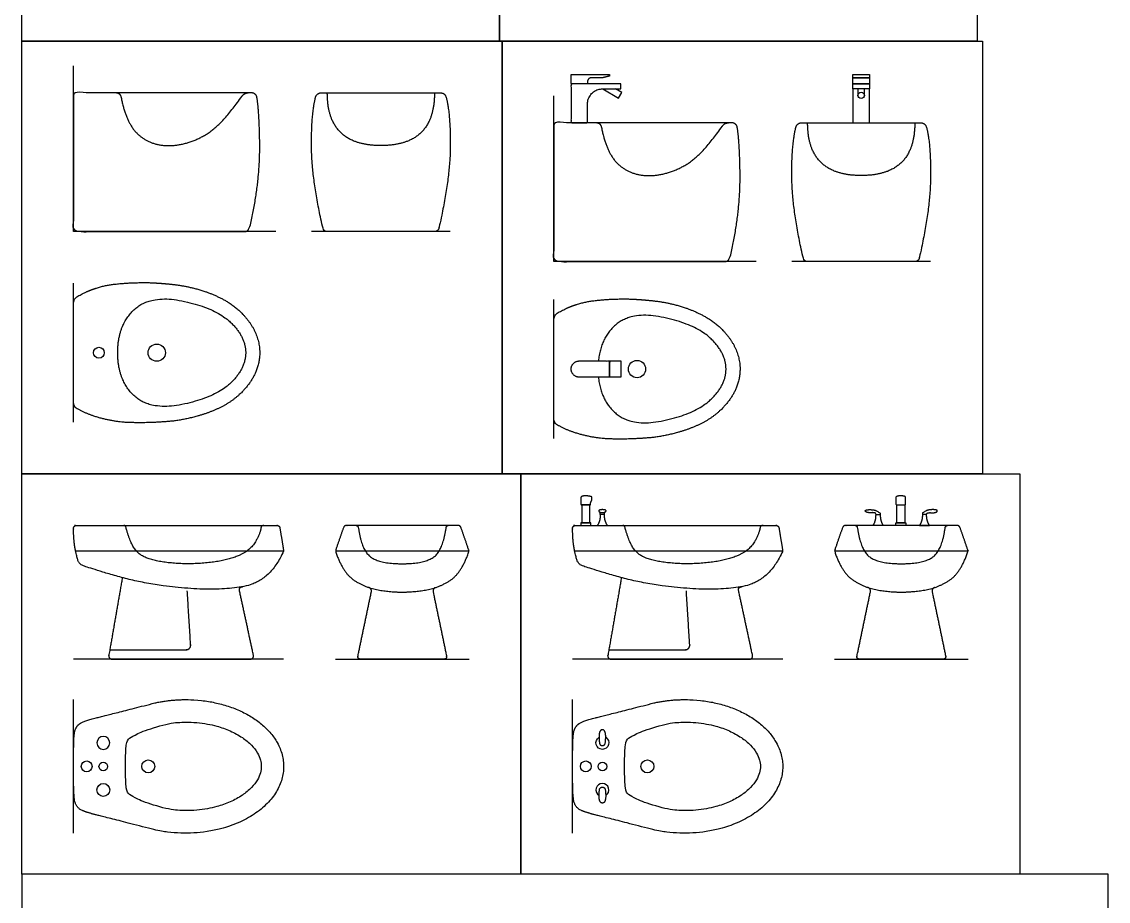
# Model space of a CAD drawing. Header units: millimetres. Extents: x 0.1 to 49.6, y 0.1 to 12.5.
# Drawn here: x 0.077 to 3.278, y 5.042 to 7.634 of the extents above; entities that cross this region are included whole.
import ezdxf

# ---------------------------------------------------------------- set-up
doc = ezdxf.new("R2010")
doc.units = ezdxf.units.MM
for name, color, linetype, true_color in [('AG-DETAILS', 7, 'Continuous', 0x66ffff), ('AG-DETAILS-DIAGRAM', 7, 'Continuous', 0xccff66), ('AG-DIAGRAM', 7, 'Continuous', 0xfecc66), ('AG-FIXTURE', 7, 'Continuous', 0x66ccff), ('X-VPRT', 6, 'Continuous', 0xff00ff)]:
    doc.layers.add(name, color=color, linetype=linetype, true_color=true_color)

msp = doc.modelspace()

# ---------------------------------------------------------------- linework, layer by layer
at = {"layer": 'AG-DETAILS'}
for centre, radius in [((0.3045, 6.6584), 0.0159), ((0.4748, 6.6584), 0.0254), ((1.8895, 6.6102), 0.0254), ((0.2684, 5.4393), 0.0159), ((0.3174, 5.4393), 0.0127), ((0.4499, 5.4393), 0.0191), ((1.9199, 5.4393), 0.0191), ((0.3174, 5.3699), 0.0191)]:
    msp.add_circle(centre, radius, dxfattribs=at)
at = {"layer": 'AG-DETAILS', "extrusion": (0, 0, -1)}
msp.add_circle((-0.3174, 5.5086), 0.0191, dxfattribs=at)
at = {"layer": 'AG-DETAILS-DIAGRAM'}
for points in [[(0.3563, 7.4242), (0.3674, 7.4242), (0.3702, 7.409)], [(0.725, 7.4131), (0.7327, 7.4242), (0.7441, 7.4242)], [(1.7711, 7.3359), (1.7822, 7.3359), (1.785, 7.3206)], [(2.1398, 7.3247), (2.1474, 7.3359), (2.1588, 7.3359)]]:
    msp.add_open_spline(points, degree=2, dxfattribs=at)
for points, knots in [([(0.3699, 7.4103), (0.3855, 7.3316), (0.4596, 7.2674), (0.5653, 7.27), (0.6642, 7.3266), (0.7254, 7.4136)], [0.035359, 0.035359, 0.035359, 0.443909, 0.887818, 1.331727, 1.750661, 1.750661, 1.750661]), ([(1.2928, 7.4242), (1.2928, 7.3455), (1.2139, 7.2688), (1.135, 7.2688), (1.0561, 7.2688), (0.9772, 7.3455), (0.9772, 7.4242)], [-0.965157, -0.965157, -0.965157, -0.482579, 0, 0, 0.482579, 0.965157, 0.965157, 0.965157]), ([(2.7076, 7.3359), (2.7076, 7.2571), (2.6287, 7.1805), (2.5498, 7.1805), (2.4709, 7.1805), (2.392, 7.2571), (2.392, 7.3359)], [-0.965157, -0.965157, -0.965157, -0.482579, 0, 0, 0.482579, 0.965157, 0.965157, 0.965157]), ([(1.7847, 7.3219), (1.8003, 7.2433), (1.8744, 7.179), (1.9801, 7.1816), (2.079, 7.2382), (2.1401, 7.3253)], [0.035359, 0.035359, 0.035359, 0.443909, 0.887818, 1.331727, 1.750661, 1.750661, 1.750661]), ([(0.7905, 6.1492), (0.7823, 6.1492), (0.7817, 6.1415), (0.7792, 6.1248), (0.7498, 6.074), (0.676, 6.0438), (0.5571, 6.0334), (0.4441, 6.0478), (0.3988, 6.0869), (0.3838, 6.1444), (0.3826, 6.1492), (0.378, 6.1492)], [-1.711036, -1.711036, -1.711036, -1.665327, -1.665327, -1.434071, -1.147229, -0.860387, -0.573545, -0.286702, -0.011018, -0.011018, 0.020215, 0.020215, 0.020215]), ([(1.0622, 6.1492), (1.0676, 6.1492), (1.069, 6.1406), (1.0779, 6.0778), (1.1297, 6.0365), (1.1979, 6.0365), (1.266, 6.0365), (1.3178, 6.0778), (1.3268, 6.1406), (1.3281, 6.1492), (1.3336, 6.1492)], [-0.04922, -0.04922, -0.04922, -0.001828, -0.001828, 0.246925, 0.512296, 0.512296, 0.777667, 1.026421, 1.026421, 1.073813, 1.073813, 1.073813]), ([(2.2606, 6.1492), (2.2523, 6.1492), (2.2517, 6.1415), (2.2492, 6.1248), (2.2198, 6.074), (2.146, 6.0438), (2.0271, 6.0334), (1.9142, 6.0478), (1.8688, 6.0869), (1.8538, 6.1444), (1.8526, 6.1492), (1.848, 6.1492)], [-1.711036, -1.711036, -1.711036, -1.665327, -1.665327, -1.434071, -1.147229, -0.860387, -0.573545, -0.286702, -0.011018, -0.011018, 0.020215, 0.020215, 0.020215]), ([(2.5322, 6.1492), (2.5376, 6.1492), (2.539, 6.1406), (2.548, 6.0778), (2.5998, 6.0365), (2.6679, 6.0365), (2.7361, 6.0365), (2.7878, 6.0778), (2.7968, 6.1406), (2.7982, 6.1492), (2.8036, 6.1492)], [-0.04922, -0.04922, -0.04922, -0.001828, -0.001828, 0.246925, 0.512296, 0.512296, 0.777667, 1.026421, 1.026421, 1.073813, 1.073813, 1.073813])]:
    msp.add_open_spline(points, degree=2, knots=knots, dxfattribs=at)
at = {"layer": 'AG-DIAGRAM'}
for points in [[(0.8256, 7.0153), (0.2295, 7.0153), (0.2295, 7.504)], [(2.2404, 6.9269), (1.6443, 6.9269), (1.6443, 7.4157)], [(1.3395, 7.0153), (0.9305, 7.0153)], [(2.7543, 6.9269), (2.3453, 6.9269)], [(0.2295, 6.454), (0.2295, 6.8629)], [(1.6443, 6.4057), (1.6443, 6.8147)], [(0.8486, 5.7555), (0.2295, 5.7555)], [(1.001, 5.7555), (1.3947, 5.7555)], [(2.3187, 5.7555), (1.6995, 5.7555)], [(2.4711, 5.7555), (2.8648, 5.7555)], [(0.2295, 5.2424), (0.2295, 5.6361)], [(1.6995, 5.2424), (1.6995, 5.6361)]]:
    msp.add_lwpolyline(points, dxfattribs=at)
at = {"layer": 'AG-FIXTURE'}
for points in [[(2.5255, 7.4689), (2.5255, 7.4785), (2.5741, 7.4785), (2.5741, 7.4689)], [(2.5255, 7.4689), (2.5741, 7.4689), (2.5741, 7.4509), (2.5255, 7.4509)], [(2.5255, 7.4361), (2.5255, 7.4509), (2.5741, 7.4509), (2.5741, 7.4361)], [(2.5255, 7.3359), (2.5741, 7.3359), (2.5741, 7.4361), (2.5255, 7.4361)], [(1.7267, 6.1569), (1.7502, 6.1569), (1.7502, 6.2103), (1.7267, 6.2103)], [(2.6779, 6.1569), (2.6544, 6.1569), (2.6544, 6.2103), (2.6779, 6.2103)], [(1.7235, 6.1492), (1.7534, 6.1492), (1.7534, 6.1569), (1.7235, 6.1569)], [(2.6811, 6.1492), (2.6513, 6.1492), (2.6513, 6.1569), (2.6811, 6.1569)]]:
    msp.add_lwpolyline(points, close=True, dxfattribs=at)
for points in [[(1.7886, 7.4361), (1.8345, 7.4086), (1.8443, 7.425), (1.8257, 7.4361)], [(2.5593, 7.4168), (2.5593, 7.4361), (2.5403, 7.4361), (2.5403, 7.4168)], [(1.7812, 6.1812), (1.7812, 6.1882)], [(1.7936, 6.1812), (1.7936, 6.1882)], [(0.8483, 6.074), (0.2359, 6.074)], [(1.3945, 6.074), (1.1979, 6.074), (1.0013, 6.074)], [(2.3183, 6.074), (1.7059, 6.074)], [(2.8645, 6.074), (2.6679, 6.074), (2.4713, 6.074)]]:
    msp.add_lwpolyline(points, dxfattribs=at)
for centre, radius in [((2.5498, 7.4168), 0.00952), ((1.7385, 5.4393), 0.0159), ((1.7874, 5.4393), 0.0127)]:
    msp.add_circle(centre, radius, dxfattribs=at)
at = {"layer": 'AG-FIXTURE', "extrusion": (0, 0, -1)}
msp.add_arc((-1.7874, 5.5086), 0.0191, 120.8463, 59.1537, dxfattribs=at)
at = {"layer": 'AG-FIXTURE'}
msp.add_arc((1.7874, 5.3699), 0.0191, 300.8463, 239.1537, dxfattribs=at)
for points, degree, knots in [([(1.7436, 7.4558), (1.7436, 7.4689), (1.758, 7.4689), (1.7736, 7.4689), (1.7891, 7.4689), (1.7988, 7.4713), (1.8084, 7.4737), (1.8084, 7.4761), (1.8084, 7.4785), (1.776, 7.4785), (1.7436, 7.4785), (1.7193, 7.4785), (1.695, 7.4785), (1.695, 7.4647), (1.695, 7.4509), (1.7193, 7.4509), (1.7436, 7.4509), (1.7436, 7.4533), (1.7436, 7.4558)], 2, [0.7191531, 0.7191531, 0.7191531, 0.8096815, 0.8096815, 0.9116524, 0.9116524, 0.9768367, 0.9768367, 0.9925923, 0.9925923, 1.2051716, 1.2051716, 1.3647225, 1.3647225, 1.4553299, 1.4553299, 1.6148808, 1.6148808, 1.6308056, 1.6308056, 1.6308056]), ([(0.3598, 6.6584), (0.3598, 6.5771), (0.4564, 6.4861), (0.648, 6.5266), (0.7368, 6.6117), (0.7368, 6.6584), (0.7368, 6.7051), (0.648, 6.7903), (0.4564, 6.8307), (0.3598, 6.7397), (0.3598, 6.6584)], 2, [0, 0, 0, 0.503524, 1.007048, 1.510572, 2.014096, 2.014096, 2.517621, 3.021145, 3.524669, 4.028193, 4.028193, 4.028193]), ([(1.7757, 6.5864), (1.7819, 6.522), (1.8712, 6.4379), (2.0628, 6.4784), (2.1516, 6.5635), (2.1516, 6.6102), (2.1516, 6.6569), (2.0628, 6.7421), (1.8712, 6.7825), (1.7819, 6.6984), (1.7757, 6.634)], 2, [0.076296, 0.076296, 0.076296, 0.503524, 1.007048, 1.510572, 2.014096, 2.014096, 2.517621, 3.021145, 3.524669, 3.951897, 3.951897, 3.951897]), ([(1.8088, 6.5864), (1.8255, 6.5864), (1.8421, 6.5864), (1.8421, 6.6102), (1.8421, 6.634), (1.8255, 6.634), (1.8088, 6.634), (1.8088, 6.6102), (1.8088, 6.5864)], 2, [0, 0, 0, 0.37213, 0.37213, 0.505714, 0.505714, 0.877844, 0.877844, 1.011428, 1.011428, 1.011428]), ([(1.7485, 6.2354), (1.7458, 6.2362), (1.7385, 6.2367), (1.727, 6.2359), (1.7244, 6.2333), (1.7244, 6.2218), (1.7244, 6.2103), (1.7385, 6.2103), (1.7525, 6.2103), (1.7525, 6.215), (1.7535, 6.2186), (1.7558, 6.2227), (1.7568, 6.2255), (1.7568, 6.2277), (1.7568, 6.2331), (1.7515, 6.2357), (1.741, 6.2365)], 2, [0.2412594, 0.2412594, 0.2412594, 0.2628981, 0.2797508, 0.3230282, 0.3230282, 0.345056, 0.345056, 0.3939992, 0.3939992, 0.4095441, 0.425089, 0.4406339, 0.4561788, 0.4717237, 0.4717237, 0.5258559, 0.5258559, 0.5258559]), ([(2.6802, 6.2333), (2.6802, 6.2218), (2.6802, 6.2103), (2.6662, 6.2103), (2.6521, 6.2103), (2.6521, 6.2218), (2.6521, 6.2333), (2.6547, 6.2359), (2.6662, 6.2367), (2.6776, 6.2359), (2.6802, 6.2333)], 2, [0.1266219, 0.1266219, 0.1266219, 0.1486497, 0.1486497, 0.1975929, 0.1975929, 0.2196207, 0.2196207, 0.2628981, 0.2797508, 0.3230282, 0.3230282, 0.3230282]), ([(1.7812, 6.1812), (1.7874, 6.1812), (1.7936, 6.1812), (1.7936, 6.1735), (1.7963, 6.1595), (1.802, 6.1492), (1.7874, 6.1492), (1.7728, 6.1492), (1.7785, 6.1595), (1.7812, 6.1735), (1.7812, 6.1812)], 2, [-0.0405485, -0.0405485, -0.0405485, 0, 0, 0.0554026, 0.1108051, 0.1108051, 0.2064763, 0.2064763, 0.2618788, 0.3172814, 0.3172814, 0.3172814]), ([(1.7874, 6.187), (1.7849, 6.187), (1.7782, 6.189), (1.7757, 6.1931), (1.7809, 6.1957), (1.7874, 6.1959), (1.7939, 6.1957), (1.7991, 6.1931), (1.7966, 6.189), (1.7899, 6.187), (1.7874, 6.187)], 2, [0.4089956, 0.4089956, 0.4089956, 0.4257915, 0.4619615, 0.4981316, 0.5300054, 0.5300054, 0.5618793, 0.5980493, 0.6342194, 0.6510152, 0.6510152, 0.6510152]), ([(2.5934, 6.1812), (2.5996, 6.1812), (2.6058, 6.1812), (2.6058, 6.1735), (2.6085, 6.1595), (2.6142, 6.1492), (2.5996, 6.1492), (2.585, 6.1492), (2.5907, 6.1595), (2.5934, 6.1735), (2.5934, 6.1812), (2.5934, 6.1859), (2.5852, 6.1873), (2.5726, 6.1863), (2.5634, 6.189), (2.5609, 6.1931), (2.5664, 6.1959), (2.5824, 6.1959), (2.595, 6.1932), (2.6058, 6.1854), (2.6058, 6.1833), (2.6058, 6.1812)], 2, [-0.0405485, -0.0405485, -0.0405485, 0, 0, 0.0554026, 0.1108051, 0.1108051, 0.2064763, 0.2064763, 0.2618788, 0.3172814, 0.3172814, 0.3534514, 0.3896214, 0.4257915, 0.4619615, 0.4981316, 0.5343016, 0.5704716, 0.6066417, 0.6066417, 0.6204223, 0.6204223, 0.6204223]), ([(2.7424, 6.1812), (2.7362, 6.1812), (2.73, 6.1812), (2.73, 6.1735), (2.7273, 6.1595), (2.7216, 6.1492), (2.7362, 6.1492), (2.7508, 6.1492), (2.7451, 6.1595), (2.7424, 6.1735), (2.7424, 6.1812), (2.7424, 6.1859), (2.7506, 6.1873), (2.7632, 6.1863), (2.7724, 6.189), (2.7749, 6.1931), (2.7694, 6.1959), (2.7534, 6.1959), (2.7408, 6.1932), (2.73, 6.1854), (2.73, 6.1833), (2.73, 6.1812)], 2, [-0.0405485, -0.0405485, -0.0405485, 0, 0, 0.0554026, 0.1108051, 0.1108051, 0.2064763, 0.2064763, 0.2618788, 0.3172814, 0.3172814, 0.3534514, 0.3896214, 0.4257915, 0.4619615, 0.4981316, 0.5343016, 0.5704716, 0.6066417, 0.6066417, 0.6204223, 0.6204223, 0.6204223]), ([(0.5924, 5.5687), (0.5705, 5.5697), (0.5518, 5.5697), (0.521, 5.5677), (0.5005, 5.5635), (0.4493, 5.5483), (0.4307, 5.5416), (0.4078, 5.53), (0.3996, 5.5255), (0.3897, 5.5192), (0.3865, 5.5125), (0.3835, 5.492), (0.3827, 5.471), (0.3826, 5.4393), (0.3827, 5.4075), (0.3835, 5.3865), (0.3865, 5.366), (0.3897, 5.3593), (0.3996, 5.353), (0.4078, 5.3485), (0.4307, 5.3369), (0.4493, 5.3302), (0.5005, 5.3151), (0.521, 5.3108), (0.5518, 5.3088), (0.5705, 5.3088), (0.5924, 5.3098), (0.6153, 5.3123), (0.6488, 5.3186), (0.6903, 5.3332), (0.726, 5.3524), (0.7532, 5.3748), (0.7713, 5.3976), (0.7809, 5.4192), (0.7836, 5.4393), (0.7809, 5.4594), (0.7713, 5.481), (0.7532, 5.5038), (0.726, 5.5261), (0.6903, 5.5453), (0.6488, 5.5599), (0.6153, 5.5663), (0.5924, 5.5687)], 3, [-0.96534, -0.96534, -0.96534, -0.96534, -0.80445, -0.80445, -0.64356, -0.64356, -0.48267, -0.48267, -0.32178, -0.32178, -0.16089, -0.16089, 0, 0, 0, 0.16089, 0.16089, 0.32178, 0.32178, 0.48267, 0.48267, 0.64356, 0.64356, 0.80445, 0.80445, 0.96534, 0.96534, 0.96534, 1.153479, 1.300151, 1.435036, 1.550856, 1.64529, 1.719558, 1.781327, 1.843096, 1.917364, 2.011798, 2.127618, 2.262503, 2.409175, 2.597314, 2.597314, 2.597314, 2.597314]), ([(2.0624, 5.5687), (2.0405, 5.5697), (2.0219, 5.5697), (1.991, 5.5677), (1.9705, 5.5635), (1.9193, 5.5483), (1.9008, 5.5416), (1.8778, 5.53), (1.8696, 5.5255), (1.8597, 5.5192), (1.8565, 5.5125), (1.8536, 5.492), (1.8528, 5.471), (1.8526, 5.4393), (1.8528, 5.4075), (1.8536, 5.3865), (1.8565, 5.366), (1.8597, 5.3593), (1.8696, 5.353), (1.8778, 5.3485), (1.9008, 5.3369), (1.9193, 5.3302), (1.9705, 5.3151), (1.991, 5.3108), (2.0219, 5.3088), (2.0405, 5.3088), (2.0624, 5.3098), (2.0853, 5.3123), (2.1188, 5.3186), (2.1603, 5.3332), (2.196, 5.3524), (2.2232, 5.3748), (2.2413, 5.3976), (2.2509, 5.4192), (2.2537, 5.4393), (2.2509, 5.4594), (2.2413, 5.481), (2.2232, 5.5038), (2.196, 5.5261), (2.1603, 5.5453), (2.1188, 5.5599), (2.0853, 5.5663), (2.0624, 5.5687)], 3, [-0.96534, -0.96534, -0.96534, -0.96534, -0.80445, -0.80445, -0.64356, -0.64356, -0.48267, -0.48267, -0.32178, -0.32178, -0.16089, -0.16089, 0, 0, 0, 0.16089, 0.16089, 0.32178, 0.32178, 0.48267, 0.48267, 0.64356, 0.64356, 0.80445, 0.80445, 0.96534, 0.96534, 0.96534, 1.153479, 1.300151, 1.435036, 1.550856, 1.64529, 1.719558, 1.781327, 1.843096, 1.917364, 2.011798, 2.127618, 2.262503, 2.409175, 2.597314, 2.597314, 2.597314, 2.597314])]:
    msp.add_open_spline(points, degree=degree, knots=knots, dxfattribs=at)
for points, weights, degree, knots in [([(0.7541, 7.4242), (0.7678, 7.4242), (0.7699, 7.4107), (0.7781, 7.3589), (0.7781, 7.1523), (0.7488, 7.0277), (0.7459, 7.0153), (0.7332, 7.0153), (0.4813, 7.0153), (0.2295, 7.0153), (0.2295, 7.2198), (0.2295, 7.4242), (0.4918, 7.4242), (0.7541, 7.4242)], [1, 0.760426814769, 1, 1, 1, 1, 0.783976860418, 1, 1, 1, 1, 1, 1, 1], 2, [1.721025, 1.721025, 1.721025, 1.795502, 1.795502, 2.390217, 3.03613, 3.03613, 3.106701, 3.106701, 4.7591, 4.7591, 6.100766, 6.100766, 7.821791, 7.821791, 7.821791]), ([(1.7886, 7.4361), (1.7436, 7.4361), (1.7436, 7.3911), (1.7436, 7.3635), (1.7436, 7.3359), (1.7193, 7.3359), (1.695, 7.3359), (1.695, 7.3934), (1.695, 7.4509), (1.7683, 7.4509), (1.8416, 7.4509), (1.8416, 7.4435), (1.8416, 7.4361), (1.8151, 7.4361), (1.7886, 7.4361)], [1, 0.707106781187, 1, 1, 1, 1, 1, 1, 1, 1, 1, 1, 1, 1, 1], 2, [8.700399, 8.700399, 8.700399, 8.932307, 8.932307, 9.483383, 9.483383, 9.642934, 9.642934, 10.642934, 10.642934, 11.642934, 11.642934, 12.642934, 12.642934, 13.183782, 13.183782, 13.183782]), ([(0.9592, 7.4242), (0.946, 7.4242), (0.9427, 7.4114), (0.9305, 7.3635), (0.9305, 7.1718), (0.9642, 7.0254), (0.9665, 7.0153), (0.9768, 7.0153), (1.0559, 7.0153), (1.135, 7.0153), (1.2141, 7.0153), (1.2932, 7.0153), (1.3036, 7.0153), (1.3059, 7.0254), (1.3395, 7.1718), (1.3395, 7.3635), (1.3273, 7.4114), (1.3241, 7.4242), (1.3109, 7.4242), (1.2229, 7.4242), (1.135, 7.4242), (1.0471, 7.4242), (0.9592, 7.4242)], [1, 0.789337549278, 1, 1, 1, 1, 0.782216036612, 1, 1, 1, 1, 1, 0.782216036612, 1, 1, 1, 1, 0.789337549278, 1, 1, 1, 1, 1], 2, [0.576821, 0.576821, 0.576821, 0.650516, 0.650516, 1.244774, 1.901578, 1.901578, 1.958835, 1.958835, 2.477901, 2.477901, 2.996968, 2.996968, 3.054224, 3.054224, 3.711029, 4.305287, 4.305287, 4.378982, 4.378982, 4.955803, 4.955803, 5.532624, 5.532624, 5.532624]), ([(2.1689, 7.3359), (2.1826, 7.3359), (2.1847, 7.3223), (2.1929, 7.2705), (2.1929, 7.064), (2.1636, 6.9393), (2.1607, 6.9269), (2.1479, 6.9269), (1.8961, 6.9269), (1.6443, 6.9269), (1.6443, 7.1314), (1.6443, 7.3359), (1.9066, 7.3359), (2.1689, 7.3359)], [1, 0.760426814769, 1, 1, 1, 1, 0.783976860418, 1, 1, 1, 1, 1, 1, 1], 2, [1.721025, 1.721025, 1.721025, 1.795502, 1.795502, 2.390217, 3.03613, 3.03613, 3.106701, 3.106701, 4.7591, 4.7591, 6.100766, 6.100766, 7.821791, 7.821791, 7.821791]), ([(2.374, 7.3359), (2.3607, 7.3359), (2.3575, 7.323), (2.3453, 7.2751), (2.3453, 7.0834), (2.3789, 6.937), (2.3813, 6.9269), (2.3916, 6.9269), (2.4707, 6.9269), (2.5498, 6.9269), (2.6289, 6.9269), (2.708, 6.9269), (2.7183, 6.9269), (2.7207, 6.937), (2.7543, 7.0834), (2.7543, 7.2751), (2.7421, 7.323), (2.7388, 7.3359), (2.7256, 7.3359), (2.6377, 7.3359), (2.5498, 7.3359), (2.4619, 7.3359), (2.374, 7.3359)], [1, 0.789337549278, 1, 1, 1, 1, 0.782216036612, 1, 1, 1, 1, 1, 0.782216036612, 1, 1, 1, 1, 0.789337549278, 1, 1, 1, 1, 1], 2, [0.576821, 0.576821, 0.576821, 0.650516, 0.650516, 1.244774, 1.901578, 1.901578, 1.958835, 1.958835, 2.477901, 2.477901, 2.996968, 2.996968, 3.054224, 3.054224, 3.711029, 4.305287, 4.305287, 4.378982, 4.378982, 4.955803, 4.955803, 5.532624, 5.532624, 5.532624]), ([(0.4789, 6.8635), (0.4639, 6.8645), (0.4375, 6.8657), (0.3507, 6.8629), (0.2878, 6.8504), (0.2436, 6.8254), (0.2348, 6.8215), (0.2295, 6.8135), (0.2295, 6.8038), (0.2295, 6.7554), (0.2295, 6.7069), (0.2295, 6.6584), (0.2295, 6.6099), (0.2295, 6.5615), (0.2295, 6.513), (0.2295, 6.5034), (0.2348, 6.4953), (0.2436, 6.4915), (0.2878, 6.4665), (0.3507, 6.454), (0.4376, 6.4511), (0.4772, 6.4529), (0.5278, 6.4572), (0.576, 6.4649), (0.6365, 6.4831), (0.6895, 6.511), (0.7206, 6.5358), (0.7451, 6.5634), (0.7697, 6.6021), (0.7837, 6.6584), (0.7697, 6.7147), (0.7451, 6.7534), (0.7206, 6.7811), (0.6895, 6.8058), (0.6365, 6.8338), (0.5759, 6.8519), (0.5277, 6.8596), (0.4939, 6.8625), (0.4789, 6.8635)], [1, 1, 1, 1, 1, 1, 0.890909038779, 0.890909038779, 1, 1, 1, 1, 1, 1, 1, 0.890909038779, 0.890909038779, 1, 1, 1, 1, 1, 1, 1, 1, 1, 1, 1, 1, 1, 1, 1, 1, 1, 1, 1, 1, 1, 1], 3, [-1.478861, -1.478861, -1.478861, -1.478861, -1.192756, -0.906652, -0.513062, -0.513062, -0.513062, -0.433279, -0.433279, -0.433279, -0.007123, -0.007123, -0.007123, 0.419032, 0.419032, 0.419032, 0.498815, 0.498815, 0.498815, 0.892129, 0.892129, 1.317242, 1.317242, 1.464182, 1.745087, 1.869667, 1.987463, 2.091339, 2.190874, 2.385769, 2.580665, 2.680199, 2.784075, 2.901871, 3.026451, 3.307356, 3.59346, 3.879565, 3.879565, 3.879565, 3.879565]), ([(1.8937, 6.8153), (1.8787, 6.8163), (1.8523, 6.8175), (1.7655, 6.8147), (1.7025, 6.8022), (1.6584, 6.7772), (1.6496, 6.7733), (1.6443, 6.7653), (1.6443, 6.7556), (1.6443, 6.7072), (1.6443, 6.6587), (1.6443, 6.6102), (1.6443, 6.5617), (1.6443, 6.5133), (1.6443, 6.4648), (1.6443, 6.4552), (1.6496, 6.4471), (1.6584, 6.4433), (1.7025, 6.4183), (1.7655, 6.4057), (1.8524, 6.4029), (1.8919, 6.4047), (1.9426, 6.409), (1.9908, 6.4167), (2.0513, 6.4349), (2.1043, 6.4628), (2.1354, 6.4876), (2.1599, 6.5152), (2.1845, 6.5539), (2.1985, 6.6102), (2.1845, 6.6665), (2.1599, 6.7052), (2.1354, 6.7329), (2.1043, 6.7576), (2.0513, 6.7856), (1.9907, 6.8037), (1.9425, 6.8114), (1.9087, 6.8143), (1.8937, 6.8153)], [1, 1, 1, 1, 1, 1, 0.890909038779, 0.890909038779, 1, 1, 1, 1, 1, 1, 1, 0.890909038779, 0.890909038779, 1, 1, 1, 1, 1, 1, 1, 1, 1, 1, 1, 1, 1, 1, 1, 1, 1, 1, 1, 1, 1, 1], 3, [-1.478861, -1.478861, -1.478861, -1.478861, -1.192756, -0.906652, -0.513062, -0.513062, -0.513062, -0.433279, -0.433279, -0.433279, -0.007123, -0.007123, -0.007123, 0.419032, 0.419032, 0.419032, 0.498815, 0.498815, 0.498815, 0.892129, 0.892129, 1.317242, 1.317242, 1.464182, 1.745087, 1.869667, 1.987463, 2.091339, 2.190874, 2.385769, 2.580665, 2.680199, 2.784075, 2.901871, 3.026451, 3.307356, 3.59346, 3.879565, 3.879565, 3.879565, 3.879565]), ([(1.7192, 6.5864), (1.764, 6.5864), (1.8088, 6.5864), (1.8088, 6.6102), (1.8088, 6.634), (1.764, 6.634), (1.7192, 6.634), (1.6954, 6.634), (1.6954, 6.6102), (1.6954, 6.5864), (1.7192, 6.5864)], [1, 1, 1, 1, 1, 1, 1, 0.707106772225, 1, 0.707106772225, 1], 2, [0.078125, 0.078125, 0.078125, 0.3721302, 0.3721302, 0.505714, 0.505714, 0.7997192, 0.7997192, 0.9224376, 0.9224376, 1.0451561, 1.0451561, 1.0451561]), ([(0.8374, 6.1428), (0.8363, 6.1492), (0.8299, 6.1492), (0.5339, 6.1492), (0.2379, 6.1492), (0.2344, 6.1492), (0.232, 6.1467), (0.2295, 6.1442), (0.2296, 6.1407), (0.23, 6.1051), (0.2382, 6.0609), (0.2452, 6.0378), (0.2609, 6.0282), (0.4372, 5.9761), (0.6536, 5.9555), (0.8072, 5.9833), (0.8476, 6.0717), (0.8486, 6.074), (0.8482, 6.0765), (0.8428, 6.1097), (0.8374, 6.1428)], [1, 0.762142991472, 1, 1, 1, 0.922786892992, 1, 0.922786892992, 1, 1, 1, 1, 1, 1, 1, 1, 1, 0.956601627366, 1, 1, 1], 2, [-2.011929, -2.011929, -2.011929, -1.976991, -1.976991, -0.034628, -0.034628, -0.013056, -0.013056, 0.008517, 0.008517, 0.341895, 0.714086, 1.086277, 1.458468, 1.830659, 2.20285, 2.570239, 2.570239, 2.586366, 2.586366, 2.806825, 2.806825, 2.806825]), ([(1.3625, 6.1492), (1.3688, 6.1492), (1.3708, 6.1432), (1.3825, 6.1107), (1.3942, 6.0755), (1.3947, 6.074), (1.3942, 6.0726), (1.3736, 6.0108), (1.3075, 5.9662), (1.2324, 5.9529), (1.1979, 5.9529), (1.1633, 5.9529), (1.0883, 5.9662), (1.0222, 6.0108), (1.0015, 6.0726), (1.001, 6.074), (1.0015, 6.0755), (1.0133, 6.1107), (1.025, 6.1432), (1.027, 6.1492), (1.0332, 6.1492), (1.1156, 6.1492), (1.1979, 6.1492), (1.2802, 6.1492), (1.3625, 6.1492)], [1, 0.81103727737, 1, 1, 1, 0.948483851213, 1, 1, 1, 1, 1, 1, 1, 1, 1, 0.948483851213, 1, 1, 1, 0.81103727737, 1, 1, 1, 1, 1], 2, [-1.109678, -1.109678, -1.109678, -1.07413, -1.07413, -0.830051, -0.830051, -0.820316, -0.820316, -0.548515, -0.273508, 0.001498, 0.001498, 0.276505, 0.551512, 0.823313, 0.823313, 0.833048, 0.833048, 1.077127, 1.077127, 1.112675, 1.112675, 1.652908, 1.652908, 2.19314, 2.19314, 2.19314]), ([(2.3074, 6.1428), (2.3063, 6.1492), (2.2999, 6.1492), (2.0039, 6.1492), (1.7079, 6.1492), (1.7044, 6.1492), (1.702, 6.1467), (1.6995, 6.1442), (1.6996, 6.1407), (1.7, 6.1051), (1.7083, 6.0609), (1.7153, 6.0378), (1.7309, 6.0282), (1.9073, 5.9761), (2.1236, 5.9555), (2.2772, 5.9833), (2.3176, 6.0717), (2.3187, 6.074), (2.3183, 6.0765), (2.3128, 6.1097), (2.3074, 6.1428)], [1, 0.762142991472, 1, 1, 1, 0.922786892992, 1, 0.922786892992, 1, 1, 1, 1, 1, 1, 1, 1, 1, 0.956601627366, 1, 1, 1], 2, [-2.011929, -2.011929, -2.011929, -1.976991, -1.976991, -0.034628, -0.034628, -0.013056, -0.013056, 0.008517, 0.008517, 0.341895, 0.714086, 1.086277, 1.458468, 1.830659, 2.20285, 2.570239, 2.570239, 2.586366, 2.586366, 2.806825, 2.806825, 2.806825]), ([(2.8326, 6.1492), (2.8388, 6.1492), (2.8408, 6.1432), (2.8525, 6.1107), (2.8643, 6.0755), (2.8648, 6.074), (2.8643, 6.0726), (2.8436, 6.0108), (2.7775, 5.9662), (2.7025, 5.9529), (2.6679, 5.9529), (2.6334, 5.9529), (2.5583, 5.9662), (2.4922, 6.0108), (2.4715, 6.0726), (2.4711, 6.074), (2.4715, 6.0755), (2.4833, 6.1107), (2.495, 6.1432), (2.497, 6.1492), (2.5032, 6.1492), (2.5856, 6.1492), (2.6679, 6.1492), (2.7502, 6.1492), (2.8326, 6.1492)], [1, 0.81103727737, 1, 1, 1, 0.948483851213, 1, 1, 1, 1, 1, 1, 1, 1, 1, 0.948483851213, 1, 1, 1, 0.81103727737, 1, 1, 1, 1, 1], 2, [-1.109678, -1.109678, -1.109678, -1.07413, -1.07413, -0.830051, -0.830051, -0.820316, -0.820316, -0.548515, -0.273508, 0.001498, 0.001498, 0.276505, 0.551512, 0.823313, 0.823313, 0.833048, 0.833048, 1.077127, 1.077127, 1.112675, 1.112675, 1.652908, 1.652908, 2.19314, 2.19314, 2.19314]), ([(0.3734, 5.9953), (0.3535, 5.8806), (0.3336, 5.7659), (0.3329, 5.7618), (0.3355, 5.7586), (0.3382, 5.7555), (0.3424, 5.7555), (0.5467, 5.7555), (0.7511, 5.7555), (0.7553, 5.7555), (0.758, 5.7588), (0.7607, 5.7621), (0.7598, 5.7663), (0.7391, 5.862), (0.7184, 5.9578), (0.7176, 5.9617), (0.7215, 5.9679), (0.7287, 5.9691)], [1, 1, 1, 0.906574172528, 1, 0.906574172528, 1, 1, 1, 0.902229478628, 1, 0.902229478628, 1, 1, 1, 1, 1, 1], 2, [0, 0, 0, 0.763917, 0.763917, 0.789446, 0.789446, 0.814976, 0.814976, 2.155849, 2.155849, 2.181975, 2.181975, 2.208101, 2.208101, 2.850831, 2.850831, 2.881397, 2.911963, 2.911963, 2.911963]), ([(1.8435, 5.9953), (1.8235, 5.8806), (1.8036, 5.7659), (1.8029, 5.7618), (1.8056, 5.7586), (1.8083, 5.7555), (1.8124, 5.7555), (2.0168, 5.7555), (2.2211, 5.7555), (2.2254, 5.7555), (2.2281, 5.7588), (2.2307, 5.7621), (2.2298, 5.7663), (2.2092, 5.862), (2.1885, 5.9578), (2.1876, 5.9617), (2.1916, 5.9679), (2.1987, 5.9691)], [1, 1, 1, 0.906574172528, 1, 0.906574172528, 1, 1, 1, 0.902229478628, 1, 0.902229478628, 1, 1, 1, 1, 1, 1], 2, [0, 0, 0, 0.763917, 0.763917, 0.789446, 0.789446, 0.814976, 0.814976, 2.155849, 2.155849, 2.181975, 2.181975, 2.208101, 2.208101, 2.850831, 2.850831, 2.881397, 2.911963, 2.911963, 2.911963]), ([(0.3366, 5.783), (0.4489, 5.783), (0.5613, 5.783), (0.5671, 5.783), (0.5711, 5.7872), (0.5751, 5.7915), (0.5747, 5.7973), (0.5697, 5.877), (0.5647, 5.9568)], [1, 1, 1, 0.917753056958, 1, 0.917753056958, 1, 1, 1], 2, [0, 0, 0, 0.737356, 0.737356, 0.773313, 0.773313, 0.80927, 0.80927, 1.333677, 1.333677, 1.333677]), ([(1.2962, 5.9663), (1.2868, 5.9634), (1.2891, 5.9525), (1.3088, 5.8581), (1.3286, 5.7637), (1.3292, 5.7605), (1.3272, 5.758), (1.3251, 5.7555), (1.3218, 5.7555), (1.2599, 5.7555), (1.1979, 5.7555), (1.1359, 5.7555), (1.0739, 5.7555), (1.0706, 5.7555), (1.0686, 5.758), (1.0665, 5.7605), (1.0672, 5.7637), (1.0869, 5.8581), (1.1067, 5.9525), (1.1089, 5.9634), (1.0995, 5.9663)], [1, 1, 1, 1, 1, 0.902942060745, 1, 0.902942060745, 1, 1, 1, 1, 1, 0.902942060745, 1, 0.902942060745, 1, 1, 1, 1, 1], 2, [-1.163886, -1.163886, -1.163886, -1.094796, -1.094796, -0.46219, -0.46219, -0.442166, -0.442166, -0.422142, -0.422142, -0.015428, -0.015428, 0.391287, 0.391287, 0.411311, 0.411311, 0.431335, 0.431335, 1.063941, 1.063941, 1.133031, 1.133031, 1.133031]), ([(1.8066, 5.783), (1.919, 5.783), (2.0313, 5.783), (2.0371, 5.783), (2.0411, 5.7872), (2.0451, 5.7915), (2.0447, 5.7973), (2.0397, 5.877), (2.0347, 5.9568)], [1, 1, 1, 0.917753056958, 1, 0.917753056958, 1, 1, 1], 2, [0, 0, 0, 0.737356, 0.737356, 0.773313, 0.773313, 0.80927, 0.80927, 1.333677, 1.333677, 1.333677]), ([(2.7663, 5.9663), (2.7568, 5.9634), (2.7591, 5.9525), (2.7789, 5.8581), (2.7986, 5.7637), (2.7993, 5.7605), (2.7972, 5.758), (2.7951, 5.7555), (2.7919, 5.7555), (2.7299, 5.7555), (2.6679, 5.7555), (2.6059, 5.7555), (2.5439, 5.7555), (2.5407, 5.7555), (2.5386, 5.758), (2.5365, 5.7605), (2.5372, 5.7637), (2.5569, 5.8581), (2.5767, 5.9525), (2.579, 5.9634), (2.5695, 5.9663)], [1, 1, 1, 1, 1, 0.902942060745, 1, 0.902942060745, 1, 1, 1, 1, 1, 0.902942060745, 1, 0.902942060745, 1, 1, 1, 1, 1], 2, [-1.163886, -1.163886, -1.163886, -1.094796, -1.094796, -0.46219, -0.46219, -0.442166, -0.442166, -0.422142, -0.422142, -0.015428, -0.015428, 0.391287, 0.391287, 0.411311, 0.411311, 0.431335, 0.431335, 1.063941, 1.063941, 1.133031, 1.133031, 1.133031]), ([(0.4689, 5.6262), (0.3481, 5.5952), (0.2585, 5.5729), (0.2374, 5.5572), (0.2295, 5.5289), (0.2295, 5.4393), (0.2295, 5.3496), (0.2374, 5.3213), (0.2585, 5.3057), (0.3481, 5.2834), (0.4689, 5.2523), (0.5131, 5.2424), (0.5595, 5.2424), (0.8486, 5.2424), (0.8486, 5.4393), (0.8486, 5.6361), (0.5595, 5.6361), (0.5131, 5.6361), (0.4689, 5.6262)], [1, 1, 1, 1, 1, 1, 1, 1, 1, 1, 1, 1.03972106417, 1.10896802269, 0.784158808962, 1.10896802269, 0.784158808962, 1.10896802269, 1.03972106314, 1], 2, [-1.195494, -1.195494, -1.195494, -0.896621, -0.597747, -0.298874, 0, 0, 0.298874, 0.597747, 0.896621, 1.195494, 1.195494, 1.411773, 1.411773, 2.426245, 2.426245, 3.440718, 3.440718, 3.656996, 3.656996, 3.656996]), ([(1.9389, 5.6262), (1.8181, 5.5952), (1.7286, 5.5729), (1.7075, 5.5572), (1.6995, 5.5289), (1.6995, 5.4393), (1.6995, 5.3496), (1.7075, 5.3213), (1.7286, 5.3057), (1.8181, 5.2834), (1.9389, 5.2523), (1.9831, 5.2424), (2.0296, 5.2424), (2.3187, 5.2424), (2.3187, 5.4393), (2.3187, 5.6361), (2.0296, 5.6361), (1.9831, 5.6361), (1.9389, 5.6262)], [1, 1, 1, 1, 1, 1, 1, 1, 1, 1, 1, 1.03972106417, 1.10896802269, 0.784158808962, 1.10896802269, 0.784158808962, 1.10896802269, 1.03972106314, 1], 2, [-1.195494, -1.195494, -1.195494, -0.896621, -0.597747, -0.298874, 0, 0, 0.298874, 0.597747, 0.896621, 1.195494, 1.195494, 1.411773, 1.411773, 2.426245, 2.426245, 3.440718, 3.440718, 3.656996, 3.656996, 3.656996]), ([(1.796, 5.5086), (1.796, 5.508), (1.7946, 5.5004), (1.7874, 5.5004), (1.7803, 5.5004), (1.7788, 5.508), (1.7788, 5.5086), (1.7765, 5.5289), (1.7809, 5.5472), (1.7874, 5.5472), (1.7939, 5.5472), (1.7983, 5.5289), (1.796, 5.5086)], [0.999768693375, 0.972873001351, 0.734139437761, 1, 0.734139437761, 0.972873001351, 0.999768693374, 0.999768693374, 0.999768693374, 0.999768693374, 0.999768693374, 0.999768693374, 0.999768693375], 2, [0, 0, 0, 0.0038718, 0.0421135, 0.0421135, 0.0803552, 0.0842269, 0.0842269, 0.1611757, 0.2401605, 0.2401605, 0.3191453, 0.3960941, 0.3960941, 0.3960941]), ([(1.796, 5.3699), (1.796, 5.3705), (1.7946, 5.3781), (1.7874, 5.3781), (1.7803, 5.3781), (1.7788, 5.3705), (1.7788, 5.3699), (1.7765, 5.3496), (1.7809, 5.3313), (1.7874, 5.3313), (1.7939, 5.3313), (1.7983, 5.3496), (1.796, 5.3699)], [0.999768693375, 0.972873001351, 0.734139437761, 1, 0.734139437761, 0.972873001351, 0.999768693374, 0.999768693374, 0.999768693374, 0.999768693374, 0.999768693374, 0.999768693374, 0.999768693375], 2, [0, 0, 0, 0.0038718, 0.0421135, 0.0421135, 0.0803552, 0.0842269, 0.0842269, 0.1611757, 0.2401605, 0.2401605, 0.3191453, 0.3960941, 0.3960941, 0.3960941])]:
    msp.add_rational_spline(points, weights, degree=degree, knots=knots, dxfattribs=at)
at = {"layer": 'X-VPRT'}
for points in [[(0.0771, 8.9279), (1.4843, 8.9279), (1.4843, 7.5766), (0.0771, 7.5766)], [(1.4843, 8.9279), (2.8914, 8.9279), (2.8914, 7.5766), (1.4843, 7.5766)], [(0.0771, 7.5766), (1.4919, 7.5766), (1.4919, 6.3016), (0.0771, 6.3016)], [(1.4919, 7.5766), (2.9067, 7.5766), (2.9067, 6.3016), (1.4919, 6.3016)], [(0.0771, 6.3016), (1.5471, 6.3016), (1.5471, 5.1218), (0.0771, 5.1218)], [(1.5471, 6.3016), (3.0172, 6.3016), (3.0172, 5.1218), (1.5471, 5.1218)], [(0.0771, 5.1218), (0.0771, 3.4454), (3.2775, 3.4454), (3.2775, 5.1218)]]:
    msp.add_lwpolyline(points, close=True, dxfattribs=at)

doc.saveas('drawing.dxf')
